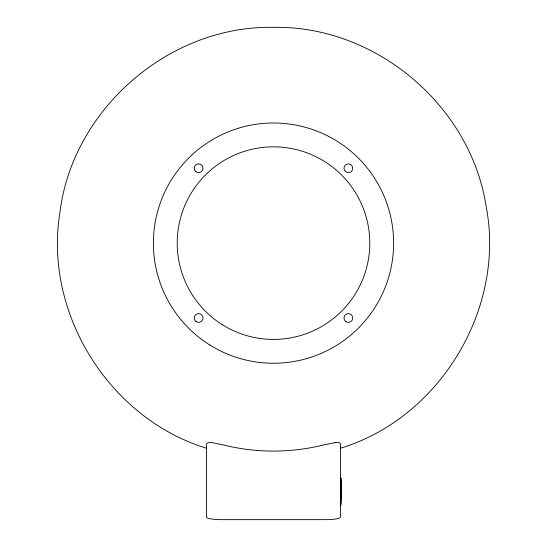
<?xml version="1.0" encoding="UTF-8"?>
<svg xmlns="http://www.w3.org/2000/svg" width="547" height="547" viewBox="0 0 547 547"><rect width="100%" height="100%" fill="white"/><g stroke="black" fill="none" stroke-linecap="round" stroke-linejoin="round"><path stroke-width="0.82" d="M340.425 448.253C440.267 417.908 506.187 308.029 485.996 205.658C470.235 105.12 375.249 25.415 273.5 27.35C169.078 25.237 72.266 109.393 59.828 213.091C43.767 313.486 109.332 418.564 206.575 448.253M335.085 442.626L323.81 444.902A207.956 207.956 0 0 1 223.19 444.902L211.915 442.626A13.422 3.296 17 0 0 209.036 442.578L207.204 442.885L206.575 443.61L206.575 517.113A14.605 2.537 0 0 0 221.173 519.65L325.827 519.65A14.605 2.537 0 0 0 340.425 517.113L340.425 489.216L340.911 489.216M340.425 478.03L340.911 478.03L340.911 505.072L340.425 505.072M340.425 478.105L340.911 478.105M340.425 478.393L340.911 478.393M340.425 478.782L340.911 478.782M340.425 478.919L340.911 478.905M340.425 479.261L340.911 479.261M340.425 479.63L340.911 479.63M340.425 480.143L340.911 480.143M340.425 480.245L340.911 480.211M340.911 480.451L340.425 480.471L340.911 480.587M340.425 480.635L340.911 480.635M340.425 480.929L340.911 480.861M340.425 481.004L340.911 481.004M340.425 481.49L340.911 481.422M340.425 481.654L340.911 481.654M340.425 481.969L340.911 481.969M340.425 482.071L340.911 482.071M340.425 482.126L340.911 482.153M340.425 482.208L340.911 482.208M340.425 482.427L340.911 482.427M340.425 482.543L340.911 482.461M340.425 482.939L340.911 482.967M340.425 483.049L340.911 483.049M340.425 483.657L340.911 483.657M340.911 483.904L340.425 483.904L340.911 484.02M340.425 484.033L340.911 484.129M340.425 484.184L340.911 484.184M340.425 484.362L340.911 484.362M340.425 484.457L340.911 484.457M340.425 484.567L340.911 484.567M340.425 484.697L340.911 484.697M340.425 484.861L340.911 484.861M340.425 485.066L340.911 485.141M340.425 485.251L340.911 485.251M340.425 485.408L340.911 485.408M340.911 485.681L340.425 485.681L340.425 443.61L339.796 442.885L337.964 442.578A13.422 3.289 -16.9 0 0 335.072 442.639M340.911 485.921L340.425 485.921L340.425 488.95L340.911 488.936M340.425 486.023L340.911 485.989M340.425 486.112L340.911 486.085M340.425 486.228L340.911 486.29M340.425 486.31L340.911 486.399M340.425 486.543L340.911 486.782M340.425 487.015L340.911 487.015M340.425 487.199L340.911 487.158M340.425 487.268L340.911 487.268M340.425 487.37L340.911 487.35M340.425 487.726L340.911 487.726M340.425 487.89L340.911 487.787M340.425 487.931L340.911 487.903M340.425 488.033L340.911 488.04M340.425 488.156L340.911 488.156M340.425 488.327L340.911 488.307M340.425 488.389L340.911 488.368M340.425 488.553L340.911 488.553M340.425 488.656L340.911 488.649M340.425 488.744L340.911 488.717M340.425 488.827L340.911 488.827M340.425 489.121L340.911 489.114M340.425 489.285L340.911 489.367L340.425 489.435M340.425 489.565L340.911 489.586M340.425 489.702L340.911 489.64M340.425 489.777L340.911 489.736M340.425 489.893L340.911 489.873M340.911 490.112L340.425 490.126L340.911 490.18M340.425 490.399L340.911 490.317M340.425 490.509L340.911 490.44M340.425 490.577L340.911 490.577M340.425 490.659L340.911 490.659M340.425 490.844L340.911 490.844L340.425 490.967M340.425 491.008L340.911 491.028M340.425 491.103L340.911 491.103M340.425 491.254L340.911 491.22M340.425 491.329L340.911 491.322M340.425 491.603L340.911 491.603M340.425 491.705L340.911 491.691M340.425 491.801L340.911 491.835M340.425 492.054L340.911 492.068M340.425 492.225L340.911 492.15M340.425 492.286L340.911 492.286M340.425 492.396L340.911 492.396M340.425 492.505L340.911 492.546M340.425 492.676L340.911 492.676M340.425 492.785L340.911 492.765M340.425 492.881L340.911 492.881M340.425 492.977L340.911 492.977M340.425 493.032L340.911 493.066M340.425 493.148L340.911 493.148M340.425 493.36L340.911 493.305M340.425 493.408L340.911 493.462M340.425 493.585L340.911 493.585M340.425 493.667L340.911 493.667M340.425 493.722L340.911 493.77M340.425 493.852L340.911 493.852M340.425 493.996L340.911 493.996M340.425 494.146L340.911 494.105M340.425 494.235L340.911 494.167M340.425 494.385L340.911 494.385M340.425 494.461L340.911 494.461M340.425 494.515L340.911 494.522M340.425 494.72L340.911 494.7M340.425 494.953L340.911 494.864M340.425 495.049L340.911 494.987M340.425 495.103L340.911 495.103M340.911 495.514L340.425 495.65M340.425 495.849L340.911 495.801M340.425 495.958L340.911 495.972M340.425 496.17L340.911 496.177M340.425 496.218L340.911 496.286M340.425 496.43L340.911 496.43M340.425 496.813L340.911 496.813M340.425 497.052L340.911 497.052M340.425 497.209L340.911 497.155M340.425 497.264L340.911 497.305M340.425 497.51L340.911 497.51M340.425 497.667L340.911 497.674M340.425 497.92L340.911 497.893M340.425 497.989L340.911 497.975M340.425 498.085L340.911 498.085M340.425 498.317L340.911 498.317M340.425 498.563L340.911 498.563M340.425 498.905L340.911 498.905M340.425 499.124L340.911 499.124M340.425 499.582L340.911 499.582M340.425 499.937L340.911 499.937M340.425 500.054L340.911 500.054M340.425 500.184L340.911 500.184M340.425 500.245L340.911 500.245M340.425 500.334L340.911 500.334M340.425 500.491L340.911 500.491M340.425 501.319L340.911 501.319M340.425 502.112L340.911 502.112M340.425 502.59L340.911 502.59M340.425 502.659L340.911 502.659M340.425 502.878L340.911 502.878M340.425 503.131L340.911 503.131M340.425 503.397L340.911 503.397M340.425 504.553L340.911 504.553M222.472 324.781A96.286 96.286 0 0 0 369.731 246.485A96.286 96.286 0 0 0 228.297 158.104A96.286 96.286 0 0 0 222.472 324.781M209.843 345A120.128 120.128 0 0 0 393.553 247.319A120.128 120.128 0 0 0 217.104 137.058A120.128 120.128 0 0 0 209.843 345M345.519 171.601A4.383 4.383 0 0 0 352.665 169.057A4.383 4.383 0 0 0 346.887 164.141A4.383 4.383 0 0 0 345.519 171.601M345.8 321.533A4.383 4.383 0 0 0 352.719 318.422A4.383 4.383 0 0 0 346.559 313.985A4.383 4.383 0 0 0 345.8 321.533M196.011 321.486A4.383 4.383 0 0 0 202.992 318.511A4.383 4.383 0 0 0 196.927 313.951A4.383 4.383 0 0 0 196.011 321.486M195.805 171.601A4.383 4.383 0 0 0 202.951 169.057A4.383 4.383 0 0 0 197.173 164.141A4.383 4.383 0 0 0 195.805 171.601"/></g></svg>
